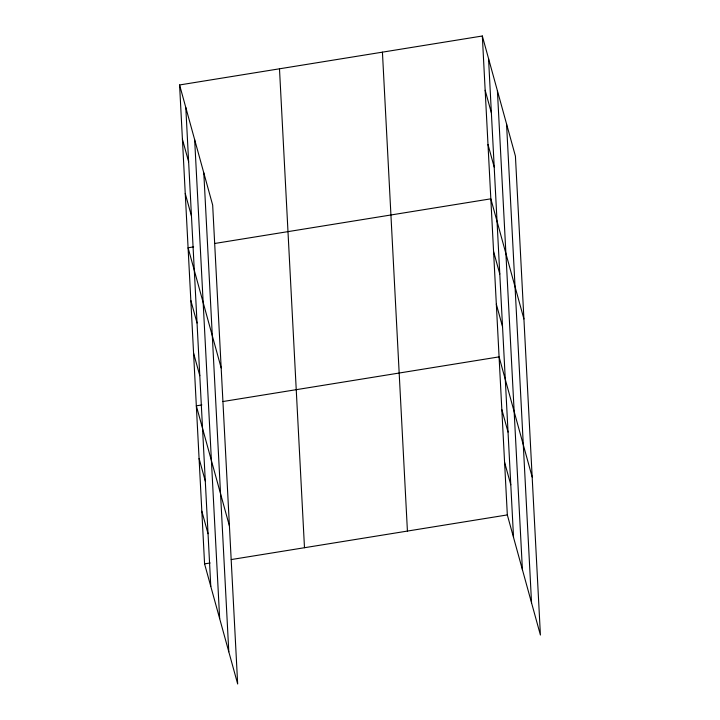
<?xml version="1.0" encoding="UTF-8"?>
<svg xmlns="http://www.w3.org/2000/svg" width="720" height="720" viewBox="0 0 720 720"><rect width="100%" height="100%" fill="white"/><g stroke="black" fill="none" stroke-linecap="round" stroke-linejoin="round"><path stroke-width="1.08" d="M179.586 84.96L212.67 205.083L237.672 684L204.579 563.877L179.586 84.96L482.328 36L515.421 156.123L540.414 635.04L507.33 514.917L482.328 36M193.635 246.888L188.082 247.788L221.166 367.911M214.722 243.477L490.833 198.828L523.917 318.96M201.879 404.937L196.335 405.828L229.419 525.96M222.975 401.526L499.077 356.877L532.17 477M204.579 563.877L210.132 562.977M231.219 559.566L507.33 514.917M485.163 90.279L491.373 112.824M487.998 144.558L494.208 167.103M493.578 251.514L499.788 274.059M496.332 304.191L502.542 326.745M501.831 409.554L508.041 432.099M504.576 462.24L510.786 484.785M182.412 139.23L188.622 161.784M185.247 193.509L191.457 216.054M190.836 300.465L197.046 323.019M193.581 353.151L199.791 375.696M199.08 458.514L205.29 481.059M201.834 511.191L208.044 533.736M506.547 123.921L531.549 602.847M497.412 90.747L522.405 569.664M488.538 58.545L513.54 537.462M382.428 52.155L407.421 531.072M279.486 68.796L304.488 547.722M203.805 172.881L228.798 651.798M194.661 139.707L219.663 618.624M185.796 107.505L210.789 586.422"/></g></svg>
